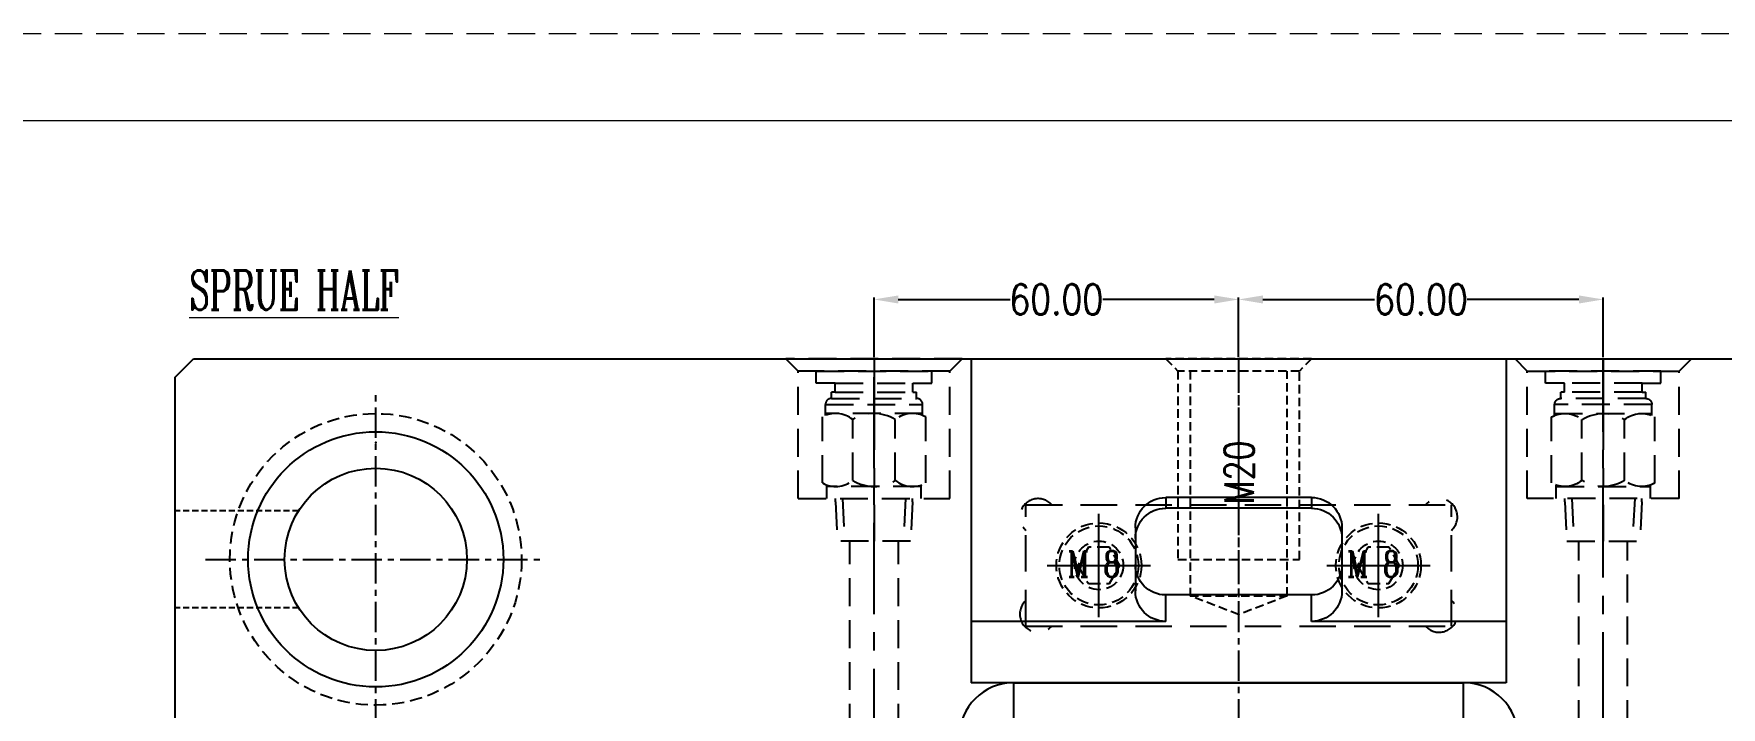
# Model space of a CAD drawing. Header units: millimetres. Extents: x 29875 to 31218, y -21313 to -20364.
# Drawn here: x 30776.3 to 31054, y -20474.6 to -20363.7 of the extents above; entities that cross this region are included whole.
import ezdxf

# ---------------------------------------------------------------- set-up
doc = ezdxf.new("R2010")
doc.units = ezdxf.units.MM
doc.header["$LTSCALE"] = 8
for name, pattern in [('CENTER', [2, 1.25, -0.25, 0.25, -0.25]), ('CENTER2', [1.125, 0.75, -0.125, 0.125, -0.125]), ('DASHED', [0.75, 0.5, -0.25]), ('HIDDEN', [0.375, 0.25, -0.125])]:
    doc.linetypes.add(name, pattern=pattern)
doc.layers.get('DEFPOINTS').update_dxf_attribs({"color": 6})
for name, color, linetype in [('cen', 1, 'CENTER'), ('CL', 1, 'Continuous'), ('hidden', 4, 'HIDDEN'), ('SCREW', 52, 'HIDDEN'), ('SLIDE', 6, 'Continuous'), ('WT', 4, 'Continuous')]:
    doc.layers.add(name, color=color, linetype=linetype)
doc.layers.add('dim', color=3, linetype='Continuous', lineweight=15)
doc.layers.add('MBOM-ASSIS-LAYER', color=71, linetype='Continuous', lineweight=9)
doc.styles.add('ROMANC', font='RomanC.ttf', dxfattribs={"width": 0.8, "height": 7})
doc.styles.get("Standard").update_dxf_attribs({"font": 'txt.shx', "width": 0.8, "bigfont": 'chineset.shx'})
doc.dimstyles.new('ISO-25', dxfattribs={"dimtxt": 5, "dimasz": 4, "dimexe": 0.3, "dimexo": 0.3, "dimtad": 0, "dimzin": 1, "dimdsep": 46, "dimtxsty": 'Standard', "dimcen": 0, "dimclrd": 3, "dimclre": 3, "dimclrt": 3, "dimazin": 0, "dimtfac": 1, "dimtofl": 0, "dimtmove": 0, "dimatfit": 0, "dimfxl": 0, "dimarcsym": 0})

# ---------------------------------------------------------------- blocks, each defined once
blk = doc.blocks.new('20160811.140049')
at = {"layer": 'SLIDE'}
for p, q in [((88, 0), (0, 0)), ((0, -53.3), (0, 0)), ((88, -53.3), (88, 0)), ((32, -10.1), (0, -10.1)), ((32, -10.1), (32, -14.44)), ((56, -10.1), (56, -14.44)), ((88, -10.1), (56, -10.1)), ((27, -25.48), (27, -15.1)), ((56, -14.44), (32, -14.44)), ((61, -25.48), (61, -15.1)), ((56, -28.72), (32, -28.72)), ((32, -30.48), (32, -28.72)), ((56, -30.48), (32, -30.48)), ((56, -30.48), (56, -28.72))]:
    blk.add_line(p, q, dxfattribs=at)
for centre, start, end in [((32, -15.1), 90, 180), ((56, -15.1), 0, 90), ((32, -19.44), 90, 180), ((56, -19.44), 0, 90), ((32, -23.72), 180, 270), ((56, -23.72), 270, 0), ((32, -25.48), 180, 270), ((56, -25.48), 270, 0)]:
    blk.add_arc(centre, 5, start, end, dxfattribs=at)
blk = doc.blocks.new('cb_8')
at = {"linetype": 'HIDDEN'}
blk.add_circle((0, 0), 7, dxfattribs=at)
at = {"layer": 'SCREW', "linetype": 'CENTER2', "ltscale": 5}
for p, q in [((0, -8.5), (0, 8.5)), ((-8.5, 0), (8.5, 0))]:
    blk.add_line(p, q, dxfattribs=at)
at = {"layer": 'SCREW'}
blk.add_lwpolyline([(-1.73, 3), (-3.46, 0), (-1.73, -3), (1.73, -3), (3.46, 0), (1.73, 3)], close=True, dxfattribs=at)
for radius in [6.5, 4]:
    blk.add_circle((0, 0), radius, dxfattribs=at)
at = {"layer": 'dim', "style": 'ROMANC', "width": 0.8}
blk.add_text('M 8', height=4.186, dxfattribs=at).set_placement((-5.2, -1.86))
blk = doc.blocks.new('20100617.142056')
at = {"layer": 'MBOM-ASSIS-LAYER', "linetype": 'DASHED'}
blk.add_line((0, 841), (-1189, 841), dxfattribs=at)
at = {"layer": 'MBOM-ASSIS-LAYER'}
blk.add_line((-12.7, 828.3), (-1176.3, 828.3), dxfattribs=at)
blk = doc.blocks.new('*D27706')
at = {"layer": 'DEFPOINTS', "color": 0}
for p in [(30914.55, -20407.46), (30914.55, -20417.24), (30974.55, -20417.24)]:
    blk.add_point(p, dxfattribs=at)
at = {"layer": 'dim', "color": 3, "lineweight": -2}
for p, q in [((30914.55, -20416.94), (30914.55, -20407.16)), ((30974.55, -20416.94), (30974.55, -20407.16)), ((30918.55, -20407.46), (30936.93, -20407.46)), ((30970.55, -20407.46), (30952.18, -20407.46))]:
    blk.add_line(p, q, dxfattribs=at)
at = {"layer": 'dim', "color": 3}
for points in [[(30918.55, -20406.8), (30918.55, -20408.13), (30914.55, -20407.46)], [(30970.55, -20408.13), (30970.55, -20406.8), (30974.55, -20407.46)]]:
    blk.add_solid(points, dxfattribs=at)
at = {"layer": 'dim', "color": 3, "insert": (30944.55, -20407.46), "char_height": 5, "attachment_point": 5}
blk.add_mtext('60.00', dxfattribs=at)
blk = doc.blocks.new('*D27707')
at = {"layer": 'DEFPOINTS', "color": 0}
for p in [(31034.55, -20407.46), (30974.55, -20417.24), (31034.55, -20417.24)]:
    blk.add_point(p, dxfattribs=at)
at = {"layer": 'dim', "color": 3, "lineweight": -2}
for p, q in [((30974.55, -20416.94), (30974.55, -20407.16)), ((31034.55, -20416.94), (31034.55, -20407.16)), ((30978.55, -20407.46), (30996.93, -20407.46)), ((31030.55, -20407.46), (31012.18, -20407.46))]:
    blk.add_line(p, q, dxfattribs=at)
at = {"layer": 'dim', "color": 3}
for points in [[(30978.55, -20406.8), (30978.55, -20408.13), (30974.55, -20407.46)], [(31030.55, -20408.13), (31030.55, -20406.8), (31034.55, -20407.46)]]:
    blk.add_solid(points, dxfattribs=at)
at = {"layer": 'dim', "color": 3, "insert": (31004.55, -20407.46), "char_height": 5, "attachment_point": 5}
blk.add_mtext('60.00', dxfattribs=at)
blk = doc.blocks.new('20160903.151524')
at = {"layer": 'WT', "color": 125, "linetype": 'HIDDEN', "ltscale": 2.3}
for p, q in [((-6.35, 23.56), (-6.01, 30)), ((-6.01, 30), (6.01, 30)), ((-5.19, 23), (-4.82, 30)), ((5.19, 23), (4.82, 30)), ((6.35, 23.56), (6.01, 30)), ((12.5, 23), (-12.5, 23)), ((-12.5, 23), (-12.5, 2)), ((-7.75, 23), (-7.75, 20.77)), ((-6.35, 23.56), (-6.35, 23)), ((6.35, 23.56), (6.35, 23)), ((7.75, 23), (7.75, 20.77)), ((12.5, 23), (12.5, 2)), ((-8.5, 20.43), (-8.5, 9.57)), ((-7.75, 21), (7.75, 21)), ((-3.5, 20.01), (-3.5, 9.99)), ((3.5, 20.01), (3.5, 9.99)), ((8.5, 20.43), (8.5, 9.57)), ((-8, 9.33), (-8, 7.51)), ((-8, 9), (8, 9)), ((8, 9.33), (8, 7.51)), ((8, 7.51), (-8, 7.51)), ((7, 6.51), (-7, 6.51)), ((-7, 6.51), (-7, 5.51)), ((7, 6.51), (7, 5.51)), ((-9.5, 4.01), (-9.5, 2)), ((-6.4, 4.01), (-9.5, 4.01)), ((-6.4, 5.51), (-7, 5.51)), ((-6.4, 5.51), (-7, 5.51)), ((6.4, 5.51), (-6.4, 5.51)), ((-6.4, 5.51), (-6.4, 4.01)), ((6.4, 4.01), (-6.4, 4.01)), ((6.4, 5.51), (6.4, 4.01)), ((6.4, 5.51), (7, 5.51)), ((6.4, 5.51), (7, 5.51)), ((6.4, 4.01), (9.5, 4.01)), ((9.5, 4.01), (9.5, 2)), ((-12.5, 2), (-14.5, 0)), ((-14.5, 0), (14.5, 0)), ((-12.5, 2), (12.5, 2)), ((9.5, 2), (-9.5, 2)), ((12.5, 2), (14.5, 0))]:
    blk.add_line(p, q, dxfattribs=at)
at = {"layer": 'WT', "color": 125, "linetype": 'CENTER', "ltscale": 1.5}
blk.add_line((0, 0), (0, 30), dxfattribs=at)
at = {"layer": 'WT', "color": 125, "linetype": 'HIDDEN', "ltscale": 2.3}
for centre, radius, start, end in [((-6.32, 16.53), 4.47, 50.9817, 119.248), ((0, 14.34), 6.66, 58.3016, 121.6984), ((6.32, 16.53), 4.47, 60.752, 129.0183), ((-6.32, 13.47), 4.47, 240.752, 309.0183), ((0, 15.66), 6.66, 238.3016, 301.6984), ((6.32, 13.47), 4.47, 230.9817, 299.248), ((-7, 7.51), 1, 180, 270), ((7, 7.51), 1, 270, 0)]:
    blk.add_arc(centre, radius, start, end, dxfattribs=at)

msp = doc.modelspace()

# ---------------------------------------------------------------- linework, layer by layer
for p, q in [((30799.553, -20420.239), (30802.553, -20417.239)), ((30802.553, -20417.239), (31146.553, -20417.239)), ((30799.553, -20814.239), (30799.553, -20420.239)), ((30937.553, -20470.542), (31011.553, -20470.542)), ((30937.553, -20480.239), (30937.553, -20470.542)), ((31011.553, -20480.239), (31011.553, -20470.542))]:
    msp.add_line(p, q)
at = {"color": 8, "linetype": 'HIDDEN', "ltscale": 0.7}
for p, q in [((30986.553, -20417.239), (30962.553, -20417.239)), ((30962.553, -20417.239), (30964.553, -20419.239)), ((30974.553, -20417.239), (30974.553, -20459.335)), ((30986.553, -20417.239), (30984.553, -20419.239)), ((30964.553, -20419.239), (30964.553, -20450.239)), ((30984.553, -20419.239), (30964.553, -20419.239)), ((30966.553, -20419.239), (30966.553, -20456.239)), ((30982.553, -20456.239), (30982.553, -20419.239)), ((30984.553, -20450.239), (30984.553, -20419.239)), ((30964.553, -20450.239), (30984.553, -20450.239)), ((30966.553, -20456.239), (30982.553, -20456.239)), ((30974.553, -20459.335), (30966.553, -20456.239)), ((30982.553, -20456.239), (30974.553, -20459.335))]:
    msp.add_line(p, q, dxfattribs=at)
at = {"color": 8, "linetype": 'HIDDEN', "ltscale": 0.5}
for p, q in [((30819.864, -20442.239), (30799.553, -20442.239)), ((30819.864, -20458.239), (30799.553, -20458.239))]:
    msp.add_line(p, q, dxfattribs=at)
for radius in [21, 15]:
    msp.add_circle((30832.553, -20450.239), radius)
for centre, start, end in [((30937.553, -20479.542), 90, 180), ((31011.553, -20479.542), 0, 90)]:
    msp.add_arc(centre, 9, start, end)
msp.add_point((30832.553, -20430.979))
at = {"layer": 'cen', "ltscale": 0.5}
for p, q in [((30832.553, -20478.239), (30832.553, -20422.239)), ((30804.553, -20450.239), (30860.553, -20450.239))]:
    msp.add_line(p, q, dxfattribs=at)
at = {"layer": 'CL', "color": 7, "linetype": 'CENTER', "ltscale": 0.5}
msp.add_line((30974.553, -20417.239), (30974.553, -20817.239), dxfattribs=at)
at = {"layer": 'hidden'}
msp.add_circle((30832.553, -20450.239), 24, dxfattribs=at)
at = {"layer": 'SLIDE', "linetype": 'HIDDEN', "ltscale": 3}
for p, q in [((30939.553, -20441.239), (31009.553, -20441.239)), ((30939.553, -20461.239), (30939.553, -20441.239)), ((31009.553, -20461.239), (31009.553, -20441.239)), ((30939.553, -20461.239), (31009.553, -20461.239))]:
    msp.add_line(p, q, dxfattribs=at)
for centre, start, end in [((30941.553, -20443.239), 41.81031, 228.18969), ((31007.553, -20443.239), 311.81031, 138.18969), ((30941.553, -20459.239), 131.81031, 318.18969), ((31007.553, -20459.239), 221.81031, 48.18969)]:
    msp.add_arc(centre, 3, start, end, dxfattribs=at)
at = {"layer": 'WT', "color": 125, "linetype": 'CENTER', "ltscale": 1.5}
for p, q in [((30914.553, -20579.239), (30914.553, -20417.239)), ((31034.553, -20597.239), (31034.553, -20417.239))]:
    msp.add_line(p, q, dxfattribs=at)
at = {"layer": 'WT', "color": 125, "linetype": 'HIDDEN', "ltscale": 2.3}
for p, q in [((30910.553, -20575.239), (30910.553, -20447.239)), ((30918.553, -20575.239), (30918.553, -20447.239)), ((31030.553, -20533.239), (31030.553, -20447.239)), ((31038.553, -20533.239), (31038.553, -20447.239))]:
    msp.add_line(p, q, dxfattribs=at)

# ---------------------------------------------------------------- block references
at = {"layer": 'MBOM-ASSIS-LAYER', "xscale": 1.128931574008096, "yscale": 1.128931574008096, "zscale": 1.128931574008096}
msp.add_blockref('20100617.142056', (31217.782, -21313.157), dxfattribs=at)
at = {"layer": 'SCREW'}
for p in [(30951.553, -20451.239), (30997.553, -20451.239)]:
    msp.add_blockref('cb_8', p, dxfattribs=at)
at = {"layer": 'SLIDE', "xscale": -1, "rotation": -180}
msp.add_blockref('20160811.140049', (30930.553, -20470.542), dxfattribs=at)
at = {"layer": 'WT', "rotation": 180}
msp.add_blockref('20160903.151524', (30914.553, -20417.239), dxfattribs=at)
at = {"layer": 'WT', "xscale": -1, "rotation": -180}
msp.add_blockref('20160903.151524', (31034.553, -20417.239), dxfattribs=at)

# ---------------------------------------------------------------- texts
at = {"color": 8, "linetype": 'HIDDEN', "ltscale": 0.7, "insert": (30977.041, -20441.191), "char_height": 4.8, "width": 14.1924, "attachment_point": 7, "rotation": 90}
msp.add_mtext('M20', dxfattribs=at)
at = {"layer": 'dim', "style": 'ROMANC', "width": 0.6}
msp.add_text('%%uSPRUE HALF', height=6.48, dxfattribs=at).set_placement((30801.88, -20409.163))

# ---------------------------------------------------------------- dimensions: what is measured, and where the dimension line sits
at = {"layer": 'dim'}
dim = msp.add_linear_dim(base=(30914.553, -20407.464), p1=(30974.553, -20417.239), p2=(30914.553, -20417.239), dimstyle='ISO-25', dxfattribs=at)
dim.commit()
dim.dimension.update_dxf_attribs({"geometry": '*D27706', "text_midpoint": (30944.553, -20407.464)})
dim = msp.add_linear_dim(base=(31034.553, -20407.464), p1=(30974.553, -20417.239), p2=(31034.553, -20417.239), angle=180, dimstyle='ISO-25', dxfattribs=at)
dim.commit()
dim.dimension.update_dxf_attribs({"geometry": '*D27707', "text_midpoint": (31004.553, -20407.464)})

doc.saveas('drawing.dxf')
